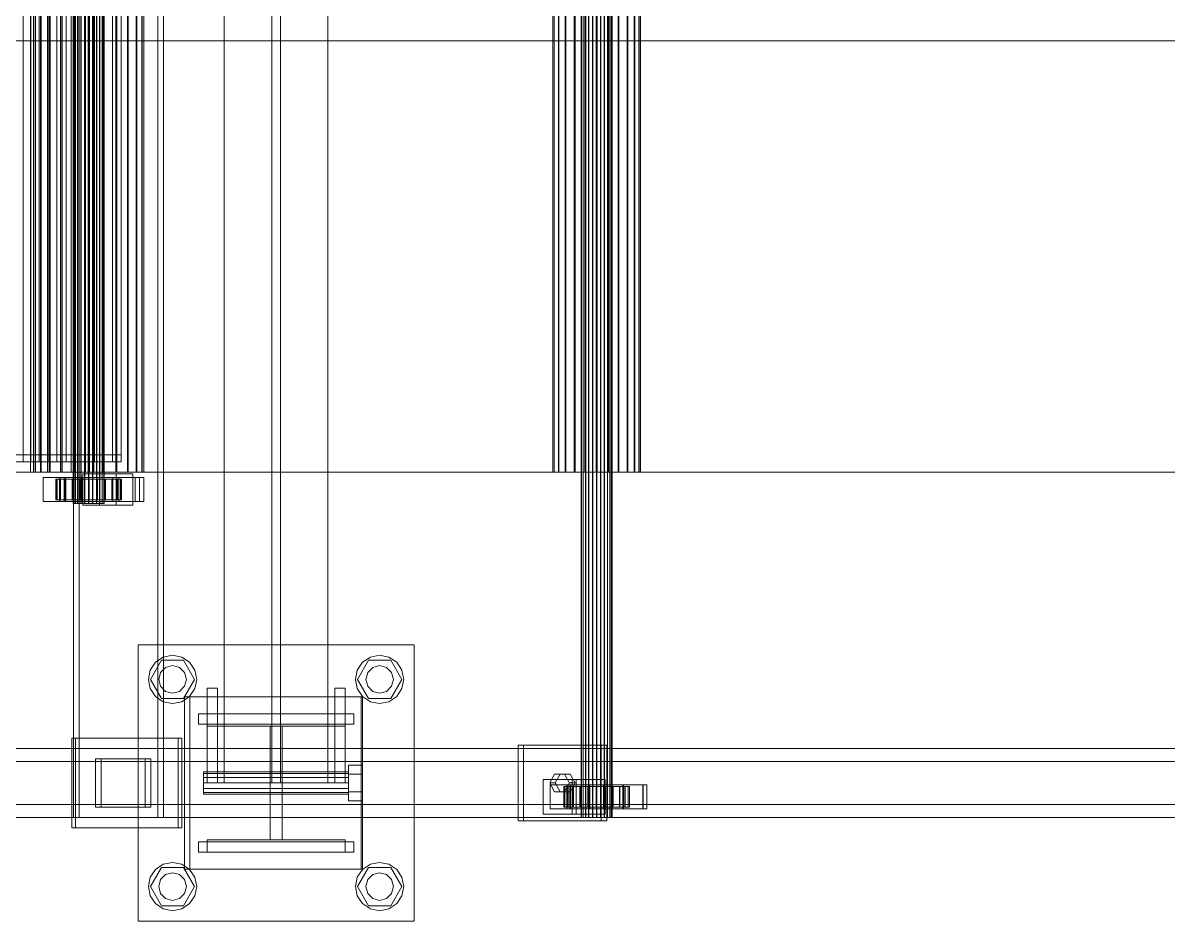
# Model space of a CAD drawing. Header units: millimetres. Extents: x -2500 to 58855, y -53268 to 6837.
# Drawn here: x 27721 to 28385, y -18510 to -17990 of the extents above; entities that cross this region are included whole.
import ezdxf

# ---------------------------------------------------------------- set-up
doc = ezdxf.new("R2010")
doc.units = ezdxf.units.MM
doc.layers.add('superior_C03', color=7, linetype='Continuous', lineweight=0)
doc.layers.add('superior_C05-C03', color=7, linetype='Continuous', lineweight=0)

msp = doc.modelspace()

# ---------------------------------------------------------------- linework, layer by layer
at = {"layer": 'superior_C03'}
for p, q in [((27750.58, -17550), (27750.58, -18450)), ((27753.812, -18450), (27753.812, -17550)), ((27799.503, -18450), (27799.503, -17550)), ((27802.735, -17550), (27802.735, -18450)), ((28044.617, -18450), (28044.617, -17550)), ((28044.898, -18450), (28044.898, -17550)), ((28044.949, -18450), (28044.949, -17550)), ((28045.774, -18450), (28045.774, -17550)), ((28045.871, -18450), (28045.871, -17550)), ((28047.183, -18450), (28047.183, -17550)), ((28047.322, -18450), (28047.322, -17550)), ((28049.032, -18450), (28049.032, -17550)), ((28049.201, -18450), (28049.201, -17550)), ((28051.193, -18450), (28051.193, -17550)), ((28051.382, -18450), (28051.382, -17550)), ((28053.518, -18450), (28053.518, -17550)), ((28053.714, -18450), (28053.714, -17550)), ((28055.851, -18450), (28055.851, -17550)), ((28056.04, -18450), (28056.04, -17550)), ((28058.031, -18450), (28058.031, -17550)), ((28058.201, -18450), (28058.201, -17550)), ((28059.911, -18450), (28059.911, -17550)), ((28060.049, -18450), (28060.049, -17550)), ((28061.361, -18450), (28061.361, -17550)), ((28061.459, -18450), (28061.459, -17550)), ((28062.284, -17550), (28062.284, -18450)), ((28062.334, -18450), (28062.334, -17550)), ((28062.616, -18450), (28062.616, -17550)), ((27837.953, -17570), (27837.953, -18430)), ((27865.453, -17570), (27865.453, -18430)), ((27870.453, -18430), (27870.453, -17570)), ((27897.953, -18430), (27897.953, -17570)), ((27750.422, -18268), (27750.422, -17732)), ((27750.704, -18268), (27750.704, -17732)), ((27750.754, -18268), (27750.754, -17732)), ((27751.579, -18268), (27751.579, -17732)), ((27751.677, -18268), (27751.677, -17732)), ((27752.989, -18268), (27752.989, -17732)), ((27753.128, -18268), (27753.128, -17732)), ((27754.837, -18268), (27754.837, -17732)), ((27755.007, -18268), (27755.007, -17732)), ((27756.998, -18268), (27756.998, -17732)), ((27757.187, -18268), (27757.187, -17732)), ((27759.324, -18268), (27759.324, -17732)), ((27759.52, -18268), (27759.52, -17732)), ((27761.657, -18268), (27761.657, -17732)), ((27761.846, -18268), (27761.846, -17732)), ((27763.837, -18268), (27763.837, -17732)), ((27764.006, -18268), (27764.006, -17732)), ((27765.716, -18268), (27765.716, -17732)), ((27765.855, -18268), (27765.855, -17732)), ((27767.167, -18268), (27767.167, -17732)), ((27767.265, -18268), (27767.265, -17732)), ((27768.089, -17732), (27768.089, -18268)), ((27768.14, -18268), (27768.14, -17732)), ((27768.421, -18268), (27768.421, -17732)), ((27727.424, -18250), (27727.424, -17750)), ((27728.424, -18250), (27728.424, -17750)), ((27728.604, -18250), (27728.604, -17750)), ((27731.537, -18250), (27731.537, -17750)), ((27731.885, -18250), (27731.885, -17750)), ((27736.55, -18250), (27736.55, -17750)), ((27737.042, -18250), (27737.042, -17750)), ((27743.121, -18250), (27743.121, -17750)), ((27743.724, -18250), (27743.724, -17750)), ((27749.188, -17750), (27749.188, -18000)), ((27750.804, -18000), (27750.804, -17750)), ((27750.804, -18250), (27750.804, -17750)), ((27751.476, -18250), (27751.476, -17750)), ((27759.074, -18250), (27759.074, -17750)), ((27759.77, -18250), (27759.77, -17750)), ((27767.367, -18250), (27767.367, -17750)), ((27768.04, -18250), (27768.04, -17750)), ((27775.12, -18250), (27775.12, -17750)), ((27775.722, -18250), (27775.722, -17750)), ((27781.802, -18250), (27781.802, -17750)), ((27782.294, -18250), (27782.294, -17750)), ((27786.959, -18250), (27786.959, -17750)), ((27787.307, -18250), (27787.307, -17750)), ((27790.24, -17750), (27790.24, -18250)), ((27790.42, -18250), (27790.42, -17750)), ((27791.42, -18250), (27791.42, -17750)), ((28028.218, -18250), (28028.218, -17750)), ((28029.012, -18250), (28029.012, -17750)), ((28029.155, -18250), (28029.155, -17750)), ((28031.482, -18250), (28031.482, -17750)), ((28031.759, -18250), (28031.759, -17750)), ((28035.461, -18250), (28035.461, -17750)), ((28035.852, -18250), (28035.852, -17750)), ((28040.678, -18250), (28040.678, -17750)), ((28041.156, -18250), (28041.156, -17750)), ((28046.776, -18250), (28046.776, -17750)), ((28047.309, -18250), (28047.309, -17750)), ((28053.34, -18250), (28053.34, -17750)), ((28053.893, -18250), (28053.893, -17750)), ((28059.923, -18250), (28059.923, -17750)), ((28060.457, -18250), (28060.457, -17750)), ((28066.076, -18250), (28066.076, -17750)), ((28066.555, -18250), (28066.555, -17750)), ((28071.38, -18250), (28071.38, -17750)), ((28071.771, -18250), (28071.771, -17750)), ((28075.474, -18250), (28075.474, -17750)), ((28075.75, -18250), (28075.75, -17750)), ((28078.078, -17750), (28078.078, -18250)), ((28078.221, -18250), (28078.221, -17750)), ((28079.015, -18250), (28079.015, -17750)), ((27412.119, -18000), (27749.188, -18000)), ((27750.804, -18000), (27413.735, -18000)), ((27749.188, -18000), (27749.188, -18250)), ((27749.188, -18000), (28692.981, -18000)), ((27750.804, -18250), (27750.804, -18000)), ((28694.597, -18000), (27750.804, -18000)), ((27412.119, -18250), (27749.188, -18250)), ((27413.735, -18250), (27750.804, -18250)), ((36944.047, -18250), (27467.597, -18250)), ((27468.944, -18250), (36945.393, -18250)), ((27728.604, -18250), (27727.424, -18250)), ((27727.424, -18250), (27728.424, -18250)), ((27728.424, -18250), (27731.537, -18250)), ((27731.885, -18250), (27728.604, -18250)), ((27731.537, -18250), (27736.55, -18250)), ((27737.042, -18250), (27731.885, -18250)), ((27736.55, -18250), (27743.121, -18250)), ((27743.724, -18250), (27737.042, -18250)), ((27743.121, -18250), (27750.804, -18250)), ((27751.476, -18250), (27743.724, -18250)), ((27749.188, -18250), (27750.804, -18250)), ((27749.188, -18250), (28692.981, -18250)), ((27750.804, -18250), (28694.597, -18250)), ((27750.804, -18250), (27759.074, -18250)), ((27759.77, -18250), (27751.476, -18250)), ((27775.247, -18251), (27755.985, -18251)), ((27755.985, -18251), (27755.985, -18269)), ((27765.681, -18251), (27755.985, -18251)), ((27759.074, -18250), (27767.367, -18250)), ((27768.04, -18250), (27759.77, -18250)), ((27765.681, -18269), (27765.681, -18251)), ((27765.681, -18251), (27784.942, -18251)), ((27767.367, -18250), (27775.12, -18250)), ((27775.722, -18250), (27768.04, -18250)), ((27775.12, -18250), (27781.802, -18250)), ((27775.247, -18269), (27775.247, -18251)), ((27775.247, -18251), (27784.942, -18251)), ((27782.294, -18250), (27775.722, -18250)), ((27781.802, -18250), (27786.959, -18250)), ((27787.307, -18250), (27782.294, -18250)), ((27784.942, -18251), (27784.942, -18269)), ((27786.959, -18250), (27790.24, -18250)), ((27790.42, -18250), (27787.307, -18250)), ((27790.24, -18250), (27791.42, -18250)), ((27791.42, -18250), (27790.42, -18250)), ((28029.155, -18250), (28028.218, -18250)), ((28028.218, -18250), (28029.012, -18250)), ((28029.012, -18250), (28031.482, -18250)), ((28031.759, -18250), (28029.155, -18250)), ((28031.482, -18250), (28035.461, -18250)), ((28035.852, -18250), (28031.759, -18250)), ((28035.461, -18250), (28040.678, -18250)), ((28041.156, -18250), (28035.852, -18250)), ((28040.678, -18250), (28046.776, -18250)), ((28047.309, -18250), (28041.156, -18250)), ((28046.776, -18250), (28053.34, -18250)), ((28053.893, -18250), (28047.309, -18250)), ((28053.34, -18250), (28059.923, -18250)), ((28060.457, -18250), (28053.893, -18250)), ((28059.923, -18250), (28066.076, -18250)), ((28066.555, -18250), (28060.457, -18250)), ((28066.076, -18250), (28071.38, -18250)), ((28071.771, -18250), (28066.555, -18250)), ((28071.38, -18250), (28075.474, -18250)), ((28075.75, -18250), (28071.771, -18250)), ((28075.474, -18250), (28078.078, -18250)), ((28078.221, -18250), (28075.75, -18250)), ((28078.078, -18250), (28079.015, -18250)), ((28079.015, -18250), (28078.221, -18250)), ((27742.634, -18253), (27733.004, -18253)), ((27733.004, -18253), (27733.004, -18267)), ((27745.931, -18253), (27733.004, -18253)), ((27741.017, -18254), (27740.423, -18254)), ((27740.423, -18254), (27750.422, -18254)), ((27740.423, -18266), (27740.423, -18254)), ((27740.423, -18254), (27741.124, -18254)), ((27742.865, -18254), (27741.017, -18254)), ((27741.017, -18254), (27750.704, -18254)), ((27741.017, -18266), (27741.017, -18254)), ((27741.124, -18254), (27750.754, -18254)), ((27741.124, -18266), (27741.124, -18254)), ((27741.124, -18254), (27743.072, -18254)), ((27788.729, -18253), (27742.503, -18253)), ((27742.503, -18253), (27742.503, -18267)), ((27745.196, -18253), (27742.503, -18253)), ((27742.634, -18267), (27742.634, -18253)), ((27742.634, -18253), (27755.561, -18253)), ((27745.842, -18254), (27742.865, -18254)), ((27742.865, -18254), (27751.579, -18254)), ((27742.865, -18266), (27742.865, -18254)), ((27743.072, -18254), (27751.677, -18254)), ((27743.072, -18266), (27743.072, -18254)), ((27743.072, -18254), (27746.134, -18254)), ((27745.196, -18267), (27745.196, -18253)), ((27745.196, -18253), (27791.422, -18253)), ((27749.744, -18254), (27745.842, -18254)), ((27745.842, -18254), (27752.989, -18254)), ((27745.842, -18266), (27745.842, -18254)), ((27745.931, -18267), (27745.931, -18253)), ((27745.931, -18253), (27755.561, -18253)), ((27746.134, -18254), (27753.128, -18254)), ((27746.134, -18266), (27746.134, -18254)), ((27746.134, -18254), (27750.101, -18254)), ((27754.305, -18254), (27749.744, -18254)), ((27749.744, -18254), (27754.837, -18254)), ((27749.744, -18266), (27749.744, -18254)), ((27750.101, -18254), (27755.007, -18254)), ((27750.101, -18266), (27750.101, -18254)), ((27750.101, -18254), (27754.704, -18254)), ((27750.422, -18254), (27750.704, -18254)), ((27750.422, -18254), (27750.422, -18266)), ((27750.754, -18254), (27750.422, -18254)), ((27750.704, -18254), (27751.579, -18254)), ((27750.704, -18254), (27750.704, -18266)), ((27750.754, -18254), (27750.754, -18266)), ((27751.677, -18254), (27750.754, -18254)), ((27751.579, -18254), (27752.989, -18254)), ((27751.579, -18254), (27751.579, -18266)), ((27751.677, -18254), (27751.677, -18266)), ((27753.128, -18254), (27751.677, -18254)), ((27752.989, -18254), (27754.837, -18254)), ((27752.989, -18254), (27752.989, -18266)), ((27753.128, -18254), (27753.128, -18266)), ((27755.007, -18254), (27753.128, -18254)), ((27759.215, -18254), (27754.305, -18254)), ((27754.305, -18254), (27756.998, -18254)), ((27754.305, -18266), (27754.305, -18254)), ((27754.704, -18254), (27757.187, -18254)), ((27754.704, -18266), (27754.704, -18254)), ((27754.704, -18254), (27759.629, -18254)), ((27754.837, -18254), (27756.998, -18254)), ((27754.837, -18254), (27754.837, -18266)), ((27755.007, -18254), (27755.007, -18266)), ((27757.187, -18254), (27755.007, -18254)), ((27755.561, -18253), (27755.561, -18267)), ((27756.998, -18254), (27759.324, -18254)), ((27756.998, -18254), (27756.998, -18266)), ((27757.187, -18254), (27757.187, -18266)), ((27759.52, -18254), (27757.187, -18254)), ((27764.14, -18254), (27759.215, -18254)), ((27759.215, -18254), (27759.324, -18254)), ((27759.215, -18266), (27759.215, -18254)), ((27759.324, -18254), (27761.657, -18254)), ((27759.324, -18254), (27759.324, -18266)), ((27759.629, -18254), (27759.52, -18254)), ((27759.52, -18254), (27759.52, -18266)), ((27761.846, -18254), (27759.52, -18254)), ((27759.629, -18266), (27759.629, -18254)), ((27759.629, -18254), (27764.539, -18254)), ((27764.14, -18254), (27761.657, -18254)), ((27761.657, -18254), (27763.837, -18254)), ((27761.657, -18254), (27761.657, -18266)), ((27764.539, -18254), (27761.846, -18254)), ((27761.846, -18254), (27761.846, -18266)), ((27764.006, -18254), (27761.846, -18254)), ((27773.452, -18253), (27763.821, -18253)), ((27763.821, -18253), (27763.821, -18267)), ((27776.748, -18253), (27763.821, -18253)), ((27768.742, -18254), (27763.837, -18254)), ((27763.837, -18254), (27765.716, -18254)), ((27763.837, -18254), (27763.837, -18266)), ((27769.1, -18254), (27764.006, -18254)), ((27764.006, -18254), (27764.006, -18266)), ((27765.855, -18254), (27764.006, -18254)), ((27768.742, -18254), (27764.14, -18254)), ((27764.14, -18266), (27764.14, -18254)), ((27764.539, -18266), (27764.539, -18254)), ((27764.539, -18254), (27769.1, -18254)), ((27772.71, -18254), (27765.716, -18254)), ((27765.716, -18254), (27767.167, -18254)), ((27765.716, -18254), (27765.716, -18266)), ((27773.002, -18254), (27765.855, -18254)), ((27765.855, -18254), (27765.855, -18266)), ((27767.265, -18254), (27765.855, -18254)), ((27775.772, -18254), (27767.167, -18254)), ((27767.167, -18254), (27768.089, -18254)), ((27767.167, -18254), (27767.167, -18266)), ((27775.979, -18254), (27767.265, -18254)), ((27767.265, -18254), (27767.265, -18266)), ((27768.14, -18254), (27767.265, -18254)), ((27768.089, -18254), (27777.72, -18254)), ((27768.089, -18266), (27768.089, -18254)), ((27768.089, -18254), (27768.421, -18254)), ((27777.827, -18254), (27768.14, -18254)), ((27768.14, -18254), (27768.14, -18266)), ((27768.421, -18254), (27768.14, -18254)), ((27778.421, -18254), (27768.421, -18254)), ((27768.421, -18254), (27768.421, -18266)), ((27772.71, -18254), (27768.742, -18254)), ((27768.742, -18266), (27768.742, -18254)), ((27769.1, -18266), (27769.1, -18254)), ((27769.1, -18254), (27773.002, -18254)), ((27775.772, -18254), (27772.71, -18254)), ((27772.71, -18266), (27772.71, -18254)), ((27773.002, -18266), (27773.002, -18254)), ((27773.002, -18254), (27775.979, -18254)), ((27773.452, -18267), (27773.452, -18253)), ((27773.452, -18253), (27786.379, -18253)), ((27777.72, -18254), (27775.772, -18254)), ((27775.772, -18266), (27775.772, -18254)), ((27775.979, -18266), (27775.979, -18254)), ((27775.979, -18254), (27777.827, -18254)), ((27776.748, -18267), (27776.748, -18253)), ((27776.748, -18253), (27786.379, -18253)), ((27777.72, -18254), (27777.72, -18266)), ((27778.421, -18254), (27777.72, -18254)), ((27777.827, -18266), (27777.827, -18254)), ((27777.827, -18254), (27778.421, -18254)), ((27778.421, -18266), (27778.421, -18254)), ((27786.379, -18253), (27786.379, -18267)), ((27788.729, -18267), (27788.729, -18253)), ((27788.729, -18253), (27791.422, -18253)), ((27791.422, -18253), (27791.422, -18267)), ((27733.004, -18267), (27742.634, -18267)), ((27733.004, -18267), (27745.931, -18267)), ((27750.422, -18266), (27740.423, -18266)), ((27740.423, -18266), (27741.017, -18266)), ((27741.124, -18266), (27740.423, -18266)), ((27750.704, -18266), (27741.017, -18266)), ((27741.017, -18266), (27742.865, -18266)), ((27750.754, -18266), (27741.124, -18266)), ((27743.072, -18266), (27741.124, -18266)), ((27742.503, -18267), (27788.729, -18267)), ((27742.503, -18267), (27745.196, -18267)), ((27755.561, -18267), (27742.634, -18267)), ((27751.579, -18266), (27742.865, -18266)), ((27742.865, -18266), (27745.842, -18266)), ((27751.677, -18266), (27743.072, -18266)), ((27746.134, -18266), (27743.072, -18266)), ((27791.422, -18267), (27745.196, -18267)), ((27752.989, -18266), (27745.842, -18266)), ((27745.842, -18266), (27749.744, -18266)), ((27755.561, -18267), (27745.931, -18267)), ((27753.128, -18266), (27746.134, -18266)), ((27750.101, -18266), (27746.134, -18266)), ((27754.837, -18266), (27749.744, -18266)), ((27749.744, -18266), (27754.305, -18266)), ((27755.007, -18266), (27750.101, -18266)), ((27754.704, -18266), (27750.101, -18266)), ((27750.704, -18266), (27750.422, -18266)), ((27750.422, -18266), (27750.754, -18266)), ((27750.754, -18268), (27750.422, -18268)), ((27750.422, -18268), (27750.704, -18268)), ((27751.579, -18266), (27750.704, -18266)), ((27750.704, -18268), (27751.579, -18268)), ((27750.754, -18266), (27751.677, -18266)), ((27751.677, -18268), (27750.754, -18268)), ((27752.989, -18266), (27751.579, -18266)), ((27751.579, -18268), (27752.989, -18268)), ((27751.677, -18266), (27753.128, -18266)), ((27753.128, -18268), (27751.677, -18268)), ((27754.837, -18266), (27752.989, -18266)), ((27752.989, -18268), (27754.837, -18268)), ((27753.128, -18266), (27755.007, -18266)), ((27755.007, -18268), (27753.128, -18268)), ((27756.998, -18266), (27754.305, -18266)), ((27754.305, -18266), (27759.215, -18266)), ((27757.187, -18266), (27754.704, -18266)), ((27759.629, -18266), (27754.704, -18266)), ((27756.998, -18266), (27754.837, -18266)), ((27754.837, -18268), (27756.998, -18268)), ((27755.007, -18266), (27757.187, -18266)), ((27757.187, -18268), (27755.007, -18268)), ((27755.985, -18269), (27775.247, -18269)), ((27765.681, -18269), (27755.985, -18269)), ((27759.324, -18266), (27756.998, -18266)), ((27756.998, -18268), (27759.324, -18268)), ((27757.187, -18266), (27759.52, -18266)), ((27759.52, -18268), (27757.187, -18268)), ((27759.324, -18266), (27759.215, -18266)), ((27759.215, -18266), (27764.14, -18266)), ((27761.657, -18266), (27759.324, -18266)), ((27759.324, -18268), (27761.657, -18268)), ((27759.52, -18266), (27759.629, -18266)), ((27759.52, -18266), (27761.846, -18266)), ((27761.846, -18268), (27759.52, -18268)), ((27764.539, -18266), (27759.629, -18266)), ((27763.837, -18266), (27761.657, -18266)), ((27761.657, -18266), (27764.14, -18266)), ((27761.657, -18268), (27763.837, -18268)), ((27761.846, -18266), (27764.539, -18266)), ((27761.846, -18266), (27764.006, -18266)), ((27764.006, -18268), (27761.846, -18268)), ((27763.821, -18267), (27773.452, -18267)), ((27763.821, -18267), (27776.748, -18267)), ((27765.716, -18266), (27763.837, -18266)), ((27763.837, -18266), (27768.742, -18266)), ((27763.837, -18268), (27765.716, -18268)), ((27764.006, -18266), (27769.1, -18266)), ((27764.006, -18266), (27765.855, -18266)), ((27765.855, -18268), (27764.006, -18268)), ((27764.14, -18266), (27768.742, -18266)), ((27769.1, -18266), (27764.539, -18266)), ((27784.942, -18269), (27765.681, -18269)), ((27767.167, -18266), (27765.716, -18266)), ((27765.716, -18266), (27772.71, -18266)), ((27765.716, -18268), (27767.167, -18268)), ((27765.855, -18266), (27773.002, -18266)), ((27765.855, -18266), (27767.265, -18266)), ((27767.265, -18268), (27765.855, -18268)), ((27768.089, -18266), (27767.167, -18266)), ((27767.167, -18266), (27775.772, -18266)), ((27767.167, -18268), (27768.089, -18268)), ((27767.265, -18266), (27775.979, -18266)), ((27767.265, -18266), (27768.14, -18266)), ((27768.14, -18268), (27767.265, -18268)), ((27777.72, -18266), (27768.089, -18266)), ((27768.421, -18266), (27768.089, -18266)), ((27768.089, -18268), (27768.421, -18268)), ((27768.14, -18266), (27777.827, -18266)), ((27768.14, -18266), (27768.421, -18266)), ((27768.421, -18268), (27768.14, -18268)), ((27768.421, -18266), (27778.421, -18266)), ((27768.742, -18266), (27772.71, -18266)), ((27773.002, -18266), (27769.1, -18266)), ((27772.71, -18266), (27775.772, -18266)), ((27775.979, -18266), (27773.002, -18266)), ((27786.379, -18267), (27773.452, -18267)), ((27784.942, -18269), (27775.247, -18269)), ((27775.772, -18266), (27777.72, -18266)), ((27777.827, -18266), (27775.979, -18266)), ((27786.379, -18267), (27776.748, -18267)), ((27777.72, -18266), (27778.421, -18266)), ((27778.421, -18266), (27777.827, -18266)), ((27791.422, -18267), (27788.729, -18267)), ((27787.953, -18510), (27787.953, -18350)), ((27787.953, -18350), (27947.953, -18350)), ((27947.953, -18350), (27947.953, -18510)), ((27798.054, -18360.101), (27802.596, -18357.066)), ((27802.596, -18357.066), (27807.953, -18356)), ((27807.953, -18356), (27813.311, -18357.066)), ((27813.311, -18357.066), (27817.853, -18360.101)), ((27918.054, -18360.101), (27922.596, -18357.066)), ((27922.596, -18357.066), (27927.953, -18356)), ((27927.953, -18356), (27933.311, -18357.066)), ((27933.311, -18357.066), (27937.853, -18360.101)), ((27793.953, -18370), (27795.019, -18364.642)), ((27795.019, -18364.642), (27798.054, -18360.101)), ((27795.153, -18370), (27801.553, -18358.915)), ((27801.025, -18366), (27803.953, -18363.072)), ((27801.553, -18358.915), (27814.353, -18358.915)), ((27803.953, -18363.072), (27807.953, -18362)), ((27807.953, -18362), (27811.953, -18363.072)), ((27811.953, -18363.072), (27814.882, -18366)), ((27814.353, -18358.915), (27820.753, -18370)), ((27817.853, -18360.101), (27820.888, -18364.642)), ((27820.888, -18364.642), (27821.953, -18370)), ((27913.953, -18370), (27915.019, -18364.642)), ((27915.019, -18364.642), (27918.054, -18360.101)), ((27915.153, -18370), (27921.553, -18358.915)), ((27921.025, -18366), (27923.953, -18363.072)), ((27921.553, -18358.915), (27934.353, -18358.915)), ((27923.953, -18363.072), (27927.953, -18362)), ((27927.953, -18362), (27931.953, -18363.072)), ((27931.953, -18363.072), (27934.882, -18366)), ((27934.353, -18358.915), (27940.753, -18370)), ((27937.853, -18360.101), (27940.888, -18364.642)), ((27940.888, -18364.642), (27941.953, -18370)), ((27795.019, -18375.358), (27793.953, -18370)), ((27801.553, -18381.085), (27795.153, -18370)), ((27799.953, -18370), (27801.025, -18366)), ((27801.025, -18374), (27799.953, -18370)), ((27820.753, -18370), (27814.353, -18381.085)), ((27814.882, -18366), (27815.953, -18370)), ((27815.953, -18370), (27814.882, -18374)), ((27821.953, -18370), (27820.888, -18375.358)), ((27915.019, -18375.358), (27913.953, -18370)), ((27921.553, -18381.085), (27915.153, -18370)), ((27919.953, -18370), (27921.025, -18366)), ((27921.025, -18374), (27919.953, -18370)), ((27940.753, -18370), (27934.353, -18381.085)), ((27934.882, -18366), (27935.953, -18370)), ((27935.953, -18370), (27934.882, -18374)), ((27941.953, -18370), (27940.888, -18375.358)), ((27798.054, -18379.899), (27795.019, -18375.358)), ((27803.953, -18376.928), (27801.025, -18374)), ((27807.953, -18378), (27803.953, -18376.928)), ((27811.953, -18376.928), (27807.953, -18378)), ((27814.882, -18374), (27811.953, -18376.928)), ((27820.888, -18375.358), (27817.853, -18379.899)), ((27827.953, -18430), (27827.953, -18375)), ((27827.953, -18375), (27833.953, -18375)), ((27833.953, -18430), (27833.953, -18375)), ((27901.953, -18430), (27901.953, -18375)), ((27901.953, -18375), (27907.953, -18375)), ((27907.953, -18430), (27907.953, -18375)), ((27918.054, -18379.899), (27915.019, -18375.358)), ((27923.953, -18376.928), (27921.025, -18374)), ((27927.953, -18378), (27923.953, -18376.928)), ((27931.953, -18376.928), (27927.953, -18378)), ((27934.882, -18374), (27931.953, -18376.928)), ((27940.888, -18375.358), (27937.853, -18379.899)), ((27802.596, -18382.934), (27798.054, -18379.899)), ((27814.353, -18381.085), (27801.553, -18381.085)), ((27807.953, -18384), (27802.596, -18382.934)), ((27813.311, -18382.934), (27807.953, -18384)), ((27817.853, -18379.899), (27813.311, -18382.934)), ((27814.971, -18480), (27814.971, -18380)), ((27814.971, -18380), (27917.302, -18380)), ((27817.953, -18480), (27817.953, -18380)), ((27817.953, -18380), (27917.953, -18380)), ((27917.302, -18380), (27917.302, -18480)), ((27917.953, -18380), (27917.953, -18480)), ((27922.596, -18382.934), (27918.054, -18379.899)), ((27934.353, -18381.085), (27921.553, -18381.085)), ((27927.953, -18384), (27922.596, -18382.934)), ((27933.311, -18382.934), (27927.953, -18384)), ((27937.853, -18379.899), (27933.311, -18382.934)), ((27822.953, -18390), (27912.953, -18390)), ((27822.953, -18396), (27822.953, -18390)), ((27827.953, -18397), (27827.953, -18390)), ((27827.953, -18390), (27907.953, -18390)), ((27907.953, -18390), (27907.953, -18397)), ((27912.953, -18396), (27912.953, -18390)), ((27822.953, -18396), (27912.953, -18396)), ((27907.953, -18397), (27827.953, -18397)), ((27864.453, -18463), (27864.453, -18397)), ((27864.453, -18397), (27871.453, -18397)), ((27871.453, -18397), (27871.453, -18463)), ((27811.246, -18404), (27749.61, -18404)), ((27749.61, -18404), (27749.61, -18456)), ((27751.765, -18404), (27749.61, -18404)), ((27751.765, -18456), (27751.765, -18404)), ((27751.765, -18404), (27813.4, -18404)), ((27811.246, -18456), (27811.246, -18404)), ((27811.246, -18404), (27813.4, -18404)), ((27813.4, -18404), (27813.4, -18456)), ((28600.37, -18410), (27444.706, -18410)), ((27455.478, -18410), (28611.143, -18410)), ((28692.612, -18410), (27510.016, -18410)), ((27519.436, -18410), (28702.032, -18410)), ((28056.309, -18408), (28008.157, -18408)), ((28008.157, -18408), (28008.157, -18452)), ((28011.389, -18408), (28008.157, -18408)), ((28011.389, -18452), (28011.389, -18408)), ((28011.389, -18408), (28059.541, -18408)), ((28056.309, -18452), (28056.309, -18408)), ((28056.309, -18408), (28059.541, -18408)), ((28059.541, -18408), (28059.541, -18452)), ((28598.962, -18417.5), (27507.932, -18417.5)), ((27521.52, -18417.5), (28612.551, -18417.5)), ((27792.181, -18416), (27763.289, -18416)), ((27763.289, -18416), (27763.289, -18444)), ((27766.521, -18416), (27763.289, -18416)), ((27766.521, -18444), (27766.521, -18416)), ((27766.521, -18416), (27795.412, -18416)), ((27792.181, -18444), (27792.181, -18416)), ((27792.181, -18416), (27795.412, -18416)), ((27795.412, -18416), (27795.412, -18444)), ((27825.953, -18424.457), (27825.953, -18423.6)), ((27909.953, -18423.6), (27825.953, -18423.6)), ((27825.953, -18424.457), (27825.953, -18426.8)), ((27825.953, -18424.457), (27909.953, -18424.457)), ((27909.953, -18424.8), (27909.953, -18419.6)), ((27917.953, -18419.6), (27909.953, -18419.6)), ((27909.953, -18423.6), (27909.953, -18424.457)), ((27909.953, -18424.457), (27909.953, -18426.8)), ((27909.953, -18424.8), (27909.953, -18435.2)), ((27909.953, -18424.8), (27917.953, -18424.8)), ((27917.953, -18419.6), (27917.953, -18424.8)), ((27917.953, -18424.8), (27917.953, -18435.2)), ((28026.455, -18430), (28029.344, -18424.804)), ((28029.344, -18424.804), (28035.122, -18424.804)), ((28032.576, -18424.804), (28029.344, -18424.804)), ((28032.576, -18424.804), (28029.687, -18430)), ((28038.354, -18424.804), (28032.576, -18424.804)), ((28035.122, -18424.804), (28038.011, -18430)), ((28038.354, -18424.804), (28035.122, -18424.804)), ((28041.243, -18430), (28038.354, -18424.804)), ((27825.953, -18426.8), (27825.953, -18430)), ((27825.953, -18426.8), (27909.953, -18426.8)), ((27825.953, -18430), (27825.953, -18433.2)), ((27825.953, -18430), (27909.953, -18430)), ((27827.953, -18430), (27833.953, -18430)), ((27897.953, -18430), (27837.953, -18430)), ((27870.453, -18430), (27865.453, -18430)), ((27901.953, -18430), (27907.953, -18430)), ((27909.953, -18426.8), (27909.953, -18430)), ((27909.953, -18430), (27909.953, -18433.2)), ((28041.864, -18428), (28022.603, -18428)), ((28022.603, -18428), (28022.603, -18448)), ((28039.407, -18428), (28022.603, -18428)), ((28029.344, -18435.196), (28026.455, -18430)), ((28026.455, -18430), (28029.687, -18430)), ((28038.33, -18431), (28026.774, -18431)), ((28026.774, -18431), (28026.774, -18445)), ((28038.085, -18431), (28026.774, -18431)), ((28029.687, -18430), (28032.576, -18435.196)), ((28038.011, -18430), (28035.122, -18435.196)), ((28080.614, -18431), (28036.314, -18431)), ((28036.314, -18431), (28036.314, -18445)), ((28038.468, -18431), (28036.314, -18431)), ((28041.243, -18430), (28038.011, -18430)), ((28038.085, -18445), (28038.085, -18431)), ((28038.085, -18431), (28049.641, -18431)), ((28038.33, -18445), (28038.33, -18431)), ((28038.33, -18431), (28049.641, -18431)), ((28038.354, -18435.196), (28041.243, -18430)), ((28038.468, -18445), (28038.468, -18431)), ((28038.468, -18431), (28082.769, -18431)), ((28039.407, -18448), (28039.407, -18428)), ((28039.407, -18428), (28058.669, -18428)), ((28041.864, -18448), (28041.864, -18428)), ((28041.864, -18428), (28058.669, -18428)), ((28049.641, -18431), (28049.641, -18445)), ((28069.148, -18431), (28057.591, -18431)), ((28057.591, -18431), (28057.591, -18445)), ((28068.902, -18431), (28057.591, -18431)), ((28058.669, -18428), (28058.669, -18448)), ((28068.902, -18445), (28068.902, -18431)), ((28068.902, -18431), (28080.459, -18431)), ((28069.148, -18445), (28069.148, -18431)), ((28069.148, -18431), (28080.459, -18431)), ((28080.459, -18431), (28080.459, -18445)), ((28080.614, -18445), (28080.614, -18431)), ((28080.614, -18431), (28082.769, -18431)), ((28082.769, -18431), (28082.769, -18445)), ((27825.953, -18433.2), (27825.953, -18435.543)), ((27825.953, -18433.2), (27909.953, -18433.2)), ((27825.953, -18435.543), (27825.953, -18436.4)), ((27825.953, -18435.543), (27909.953, -18435.543)), ((27825.953, -18436.4), (27909.953, -18436.4)), ((27909.953, -18433.2), (27909.953, -18435.543)), ((27909.953, -18435.2), (27909.953, -18440.4)), ((27909.953, -18435.2), (27917.953, -18435.2)), ((27909.953, -18435.543), (27909.953, -18436.4)), ((27917.953, -18435.2), (27917.953, -18440.4)), ((28035.122, -18435.196), (28029.344, -18435.196)), ((28032.576, -18435.196), (28029.344, -18435.196)), ((28032.576, -18435.196), (28038.354, -18435.196)), ((28035.211, -18432), (28034.617, -18432)), ((28034.617, -18432), (28044.617, -18432)), ((28034.617, -18444), (28034.617, -18432)), ((28034.617, -18432), (28035.318, -18432)), ((28038.354, -18435.196), (28035.122, -18435.196)), ((28037.059, -18432), (28035.211, -18432)), ((28035.211, -18432), (28044.898, -18432)), ((28035.211, -18444), (28035.211, -18432)), ((28035.318, -18432), (28044.949, -18432)), ((28035.318, -18444), (28035.318, -18432)), ((28035.318, -18432), (28037.266, -18432)), ((28040.036, -18432), (28037.059, -18432)), ((28037.059, -18432), (28045.774, -18432)), ((28037.059, -18444), (28037.059, -18432)), ((28037.266, -18432), (28045.871, -18432)), ((28037.266, -18444), (28037.266, -18432)), ((28037.266, -18432), (28040.328, -18432)), ((28043.938, -18432), (28040.036, -18432)), ((28040.036, -18432), (28047.183, -18432)), ((28040.036, -18444), (28040.036, -18432)), ((28040.328, -18432), (28047.322, -18432)), ((28040.328, -18444), (28040.328, -18432)), ((28040.328, -18432), (28044.296, -18432)), ((28048.499, -18432), (28043.938, -18432)), ((28043.938, -18432), (28049.032, -18432)), ((28043.938, -18444), (28043.938, -18432)), ((28044.296, -18432), (28049.201, -18432)), ((28044.296, -18444), (28044.296, -18432)), ((28044.296, -18432), (28048.899, -18432)), ((28044.617, -18432), (28044.898, -18432)), ((28044.617, -18432), (28044.617, -18444)), ((28044.949, -18432), (28044.617, -18432)), ((28044.898, -18432), (28045.774, -18432)), ((28044.898, -18432), (28044.898, -18444)), ((28044.949, -18432), (28044.949, -18444)), ((28045.871, -18432), (28044.949, -18432)), ((28045.774, -18432), (28047.183, -18432)), ((28045.774, -18432), (28045.774, -18444)), ((28045.871, -18432), (28045.871, -18444)), ((28047.322, -18432), (28045.871, -18432)), ((28047.183, -18432), (28049.032, -18432)), ((28047.183, -18432), (28047.183, -18444)), ((28047.322, -18432), (28047.322, -18444)), ((28049.201, -18432), (28047.322, -18432)), ((28053.41, -18432), (28048.499, -18432)), ((28048.499, -18432), (28051.193, -18432)), ((28048.499, -18444), (28048.499, -18432)), ((28048.899, -18432), (28051.382, -18432)), ((28048.899, -18444), (28048.899, -18432)), ((28048.899, -18432), (28053.823, -18432)), ((28049.032, -18432), (28051.193, -18432)), ((28049.032, -18432), (28049.032, -18444)), ((28049.201, -18432), (28049.201, -18444)), ((28051.382, -18432), (28049.201, -18432)), ((28051.193, -18432), (28053.518, -18432)), ((28051.193, -18432), (28051.193, -18444)), ((28051.382, -18432), (28051.382, -18444)), ((28053.714, -18432), (28051.382, -18432)), ((28058.334, -18432), (28053.41, -18432)), ((28053.41, -18432), (28053.518, -18432)), ((28053.41, -18444), (28053.41, -18432)), ((28053.518, -18432), (28055.851, -18432)), ((28053.518, -18432), (28053.518, -18444)), ((28053.823, -18432), (28053.714, -18432)), ((28053.714, -18432), (28053.714, -18444)), ((28056.04, -18432), (28053.714, -18432)), ((28053.823, -18444), (28053.823, -18432)), ((28053.823, -18432), (28058.733, -18432)), ((28058.334, -18432), (28055.851, -18432)), ((28055.851, -18432), (28058.031, -18432)), ((28055.851, -18432), (28055.851, -18444)), ((28058.733, -18432), (28056.04, -18432)), ((28056.04, -18432), (28056.04, -18444)), ((28058.201, -18432), (28056.04, -18432)), ((28062.937, -18432), (28058.031, -18432)), ((28058.031, -18432), (28059.911, -18432)), ((28058.031, -18432), (28058.031, -18444)), ((28063.295, -18432), (28058.201, -18432)), ((28058.201, -18432), (28058.201, -18444)), ((28060.049, -18432), (28058.201, -18432)), ((28062.937, -18432), (28058.334, -18432)), ((28058.334, -18444), (28058.334, -18432)), ((28058.733, -18444), (28058.733, -18432)), ((28058.733, -18432), (28063.295, -18432)), ((28066.904, -18432), (28059.911, -18432)), ((28059.911, -18432), (28061.361, -18432)), ((28059.911, -18432), (28059.911, -18444)), ((28067.197, -18432), (28060.049, -18432)), ((28060.049, -18432), (28060.049, -18444)), ((28061.459, -18432), (28060.049, -18432)), ((28069.966, -18432), (28061.361, -18432)), ((28061.361, -18432), (28062.284, -18432)), ((28061.361, -18432), (28061.361, -18444)), ((28070.173, -18432), (28061.459, -18432)), ((28061.459, -18432), (28061.459, -18444)), ((28062.334, -18432), (28061.459, -18432)), ((28062.284, -18432), (28071.914, -18432)), ((28062.284, -18444), (28062.284, -18432)), ((28062.284, -18432), (28062.616, -18432)), ((28072.021, -18432), (28062.334, -18432)), ((28062.334, -18432), (28062.334, -18444)), ((28062.616, -18432), (28062.334, -18432)), ((28072.615, -18432), (28062.616, -18432)), ((28062.616, -18432), (28062.616, -18444)), ((28066.904, -18432), (28062.937, -18432)), ((28062.937, -18444), (28062.937, -18432)), ((28063.295, -18444), (28063.295, -18432)), ((28063.295, -18432), (28067.197, -18432)), ((28069.966, -18432), (28066.904, -18432)), ((28066.904, -18444), (28066.904, -18432)), ((28067.197, -18444), (28067.197, -18432)), ((28067.197, -18432), (28070.173, -18432)), ((28071.914, -18432), (28069.966, -18432)), ((28069.966, -18444), (28069.966, -18432)), ((28070.173, -18444), (28070.173, -18432)), ((28070.173, -18432), (28072.021, -18432)), ((28071.914, -18432), (28071.914, -18444)), ((28072.615, -18432), (28071.914, -18432)), ((28072.021, -18444), (28072.021, -18432)), ((28072.021, -18432), (28072.615, -18432)), ((28072.615, -18444), (28072.615, -18432)), ((27507.932, -18442.5), (28598.962, -18442.5)), ((27521.52, -18442.5), (28612.551, -18442.5)), ((27763.289, -18444), (27792.181, -18444)), ((27763.289, -18444), (27766.521, -18444)), ((27795.412, -18444), (27766.521, -18444)), ((27795.412, -18444), (27792.181, -18444)), ((27909.953, -18440.4), (27917.953, -18440.4)), ((28044.617, -18444), (28034.617, -18444)), ((28034.617, -18444), (28035.211, -18444)), ((28035.318, -18444), (28034.617, -18444)), ((28044.898, -18444), (28035.211, -18444)), ((28035.211, -18444), (28037.059, -18444)), ((28044.949, -18444), (28035.318, -18444)), ((28037.266, -18444), (28035.318, -18444)), ((28045.774, -18444), (28037.059, -18444)), ((28037.059, -18444), (28040.036, -18444)), ((28045.871, -18444), (28037.266, -18444)), ((28040.328, -18444), (28037.266, -18444)), ((28047.183, -18444), (28040.036, -18444)), ((28040.036, -18444), (28043.938, -18444)), ((28047.322, -18444), (28040.328, -18444)), ((28044.296, -18444), (28040.328, -18444)), ((28049.032, -18444), (28043.938, -18444)), ((28043.938, -18444), (28048.499, -18444)), ((28049.201, -18444), (28044.296, -18444)), ((28048.899, -18444), (28044.296, -18444)), ((28044.898, -18444), (28044.617, -18444)), ((28044.617, -18444), (28044.949, -18444)), ((28045.774, -18444), (28044.898, -18444)), ((28044.949, -18444), (28045.871, -18444)), ((28047.183, -18444), (28045.774, -18444)), ((28045.871, -18444), (28047.322, -18444)), ((28049.032, -18444), (28047.183, -18444)), ((28047.322, -18444), (28049.201, -18444)), ((28051.193, -18444), (28048.499, -18444)), ((28048.499, -18444), (28053.41, -18444)), ((28051.382, -18444), (28048.899, -18444)), ((28053.823, -18444), (28048.899, -18444)), ((28051.193, -18444), (28049.032, -18444)), ((28049.201, -18444), (28051.382, -18444)), ((28053.518, -18444), (28051.193, -18444)), ((28051.382, -18444), (28053.714, -18444)), ((28053.518, -18444), (28053.41, -18444)), ((28053.41, -18444), (28058.334, -18444)), ((28055.851, -18444), (28053.518, -18444)), ((28053.714, -18444), (28053.823, -18444)), ((28053.714, -18444), (28056.04, -18444)), ((28058.733, -18444), (28053.823, -18444)), ((28058.031, -18444), (28055.851, -18444)), ((28055.851, -18444), (28058.334, -18444)), ((28056.04, -18444), (28058.733, -18444)), ((28056.04, -18444), (28058.201, -18444)), ((28059.911, -18444), (28058.031, -18444)), ((28058.031, -18444), (28062.937, -18444)), ((28058.201, -18444), (28063.295, -18444)), ((28058.201, -18444), (28060.049, -18444)), ((28058.334, -18444), (28062.937, -18444)), ((28063.295, -18444), (28058.733, -18444)), ((28061.361, -18444), (28059.911, -18444)), ((28059.911, -18444), (28066.904, -18444)), ((28060.049, -18444), (28067.197, -18444)), ((28060.049, -18444), (28061.459, -18444)), ((28062.284, -18444), (28061.361, -18444)), ((28061.361, -18444), (28069.966, -18444)), ((28061.459, -18444), (28070.173, -18444)), ((28061.459, -18444), (28062.334, -18444)), ((28071.914, -18444), (28062.284, -18444)), ((28062.616, -18444), (28062.284, -18444)), ((28062.334, -18444), (28072.021, -18444)), ((28062.334, -18444), (28062.616, -18444)), ((28062.616, -18444), (28072.615, -18444)), ((28062.937, -18444), (28066.904, -18444)), ((28067.197, -18444), (28063.295, -18444)), ((28066.904, -18444), (28069.966, -18444)), ((28070.173, -18444), (28067.197, -18444)), ((28069.966, -18444), (28071.914, -18444)), ((28072.021, -18444), (28070.173, -18444)), ((28071.914, -18444), (28072.615, -18444)), ((28072.615, -18444), (28072.021, -18444)), ((27444.706, -18450), (28600.37, -18450)), ((27455.478, -18450), (28611.143, -18450)), ((27510.016, -18450), (28692.612, -18450)), ((27519.436, -18450), (28702.032, -18450)), ((27750.58, -18450), (27799.503, -18450)), ((27750.58, -18450), (27753.812, -18450)), ((27802.735, -18450), (27753.812, -18450)), ((27802.735, -18450), (27799.503, -18450)), ((28022.603, -18448), (28041.864, -18448)), ((28022.603, -18448), (28039.407, -18448)), ((28026.774, -18445), (28038.33, -18445)), ((28026.774, -18445), (28038.085, -18445)), ((28036.314, -18445), (28080.614, -18445)), ((28036.314, -18445), (28038.468, -18445)), ((28049.641, -18445), (28038.085, -18445)), ((28049.641, -18445), (28038.33, -18445)), ((28082.769, -18445), (28038.468, -18445)), ((28058.669, -18448), (28039.407, -18448)), ((28058.669, -18448), (28041.864, -18448)), ((28044.949, -18450), (28044.617, -18450)), ((28044.617, -18450), (28044.898, -18450)), ((28044.898, -18450), (28045.774, -18450)), ((28045.871, -18450), (28044.949, -18450)), ((28045.774, -18450), (28047.183, -18450)), ((28047.322, -18450), (28045.871, -18450)), ((28047.183, -18450), (28049.032, -18450)), ((28049.201, -18450), (28047.322, -18450)), ((28049.032, -18450), (28051.193, -18450)), ((28051.382, -18450), (28049.201, -18450)), ((28051.193, -18450), (28053.518, -18450)), ((28053.714, -18450), (28051.382, -18450)), ((28053.518, -18450), (28055.851, -18450)), ((28056.04, -18450), (28053.714, -18450)), ((28055.851, -18450), (28058.031, -18450)), ((28058.201, -18450), (28056.04, -18450)), ((28057.591, -18445), (28069.148, -18445)), ((28057.591, -18445), (28068.902, -18445)), ((28058.031, -18450), (28059.911, -18450)), ((28060.049, -18450), (28058.201, -18450)), ((28059.911, -18450), (28061.361, -18450)), ((28061.459, -18450), (28060.049, -18450)), ((28061.361, -18450), (28062.284, -18450)), ((28062.334, -18450), (28061.459, -18450)), ((28062.284, -18450), (28062.616, -18450)), ((28062.616, -18450), (28062.334, -18450)), ((28080.459, -18445), (28068.902, -18445)), ((28080.459, -18445), (28069.148, -18445)), ((28082.769, -18445), (28080.614, -18445)), ((27749.61, -18456), (27811.246, -18456)), ((27749.61, -18456), (27751.765, -18456)), ((27813.4, -18456), (27751.765, -18456)), ((27813.4, -18456), (27811.246, -18456)), ((28008.157, -18452), (28056.309, -18452)), ((28008.157, -18452), (28011.389, -18452)), ((28059.541, -18452), (28011.389, -18452)), ((28059.541, -18452), (28056.309, -18452)), ((27822.953, -18464), (27912.953, -18464)), ((27822.953, -18470), (27822.953, -18464)), ((27827.953, -18470), (27827.953, -18463)), ((27827.953, -18463), (27907.953, -18463)), ((27871.453, -18463), (27864.453, -18463)), ((27907.953, -18463), (27907.953, -18470)), ((27912.953, -18470), (27912.953, -18464)), ((27822.953, -18470), (27912.953, -18470)), ((27907.953, -18470), (27827.953, -18470)), ((27798.054, -18480.101), (27802.596, -18477.066)), ((27802.596, -18477.066), (27807.953, -18476)), ((27807.953, -18476), (27813.311, -18477.066)), ((27813.311, -18477.066), (27817.853, -18480.101)), ((27918.054, -18480.101), (27922.596, -18477.066)), ((27922.596, -18477.066), (27927.953, -18476)), ((27927.953, -18476), (27933.311, -18477.066)), ((27933.311, -18477.066), (27937.853, -18480.101)), ((27795.019, -18484.642), (27798.054, -18480.101)), ((27795.153, -18490), (27801.553, -18478.915)), ((27801.025, -18486), (27803.953, -18483.072)), ((27801.553, -18478.915), (27814.353, -18478.915)), ((27803.953, -18483.072), (27807.953, -18482)), ((27807.953, -18482), (27811.953, -18483.072)), ((27811.953, -18483.072), (27814.882, -18486)), ((27814.353, -18478.915), (27820.753, -18490)), ((27917.302, -18480), (27814.971, -18480)), ((27817.853, -18480.101), (27820.888, -18484.642)), ((27917.953, -18480), (27817.953, -18480)), ((27915.019, -18484.642), (27918.054, -18480.101)), ((27915.153, -18490), (27921.553, -18478.915)), ((27921.025, -18486), (27923.953, -18483.072)), ((27921.553, -18478.915), (27934.353, -18478.915)), ((27923.953, -18483.072), (27927.953, -18482)), ((27927.953, -18482), (27931.953, -18483.072)), ((27931.953, -18483.072), (27934.882, -18486)), ((27934.353, -18478.915), (27940.753, -18490)), ((27937.853, -18480.101), (27940.888, -18484.642)), ((27793.953, -18490), (27795.019, -18484.642)), ((27795.019, -18495.358), (27793.953, -18490)), ((27801.553, -18501.085), (27795.153, -18490)), ((27799.953, -18490), (27801.025, -18486)), ((27801.025, -18494), (27799.953, -18490)), ((27820.753, -18490), (27814.353, -18501.085)), ((27814.882, -18486), (27815.953, -18490)), ((27815.953, -18490), (27814.882, -18494)), ((27820.888, -18484.642), (27821.953, -18490)), ((27821.953, -18490), (27820.888, -18495.358)), ((27913.953, -18490), (27915.019, -18484.642)), ((27915.019, -18495.358), (27913.953, -18490)), ((27921.553, -18501.085), (27915.153, -18490)), ((27919.953, -18490), (27921.025, -18486)), ((27921.025, -18494), (27919.953, -18490)), ((27940.753, -18490), (27934.353, -18501.085)), ((27934.882, -18486), (27935.953, -18490)), ((27935.953, -18490), (27934.882, -18494)), ((27940.888, -18484.642), (27941.953, -18490)), ((27941.953, -18490), (27940.888, -18495.358)), ((27798.054, -18499.899), (27795.019, -18495.358)), ((27803.953, -18496.928), (27801.025, -18494)), ((27807.953, -18498), (27803.953, -18496.928)), ((27811.953, -18496.928), (27807.953, -18498)), ((27814.882, -18494), (27811.953, -18496.928)), ((27820.888, -18495.358), (27817.853, -18499.899)), ((27918.054, -18499.899), (27915.019, -18495.358)), ((27923.953, -18496.928), (27921.025, -18494)), ((27927.953, -18498), (27923.953, -18496.928)), ((27931.953, -18496.928), (27927.953, -18498)), ((27934.882, -18494), (27931.953, -18496.928)), ((27940.888, -18495.358), (27937.853, -18499.899)), ((27802.596, -18502.934), (27798.054, -18499.899)), ((27814.353, -18501.085), (27801.553, -18501.085)), ((27807.953, -18504), (27802.596, -18502.934)), ((27813.311, -18502.934), (27807.953, -18504)), ((27817.853, -18499.899), (27813.311, -18502.934)), ((27922.596, -18502.934), (27918.054, -18499.899)), ((27934.353, -18501.085), (27921.553, -18501.085)), ((27927.953, -18504), (27922.596, -18502.934)), ((27933.311, -18502.934), (27927.953, -18504)), ((27937.853, -18499.899), (27933.311, -18502.934)), ((27947.953, -18510), (27787.953, -18510))]:
    msp.add_line(p, q, dxfattribs=at)
at = {"layer": 'superior_C05-C03'}
for p, q in [((27725.731, -18250), (27725.731, -17750)), ((27735.433, -18250), (27735.433, -17750)), ((27744.024, -18250), (27744.024, -17750)), ((27751.415, -18250), (27751.415, -17750)), ((27757.53, -18250), (27757.53, -17750)), ((27762.305, -18250), (27762.305, -17750)), ((27765.692, -18250), (27765.692, -17750)), ((27767.654, -18250), (27767.654, -17750)), ((27721.346, -18240), (27721.346, -17760)), ((27725.856, -18240), (27725.856, -17760)), ((27730.664, -18240), (27730.664, -17760)), ((27735.713, -18240), (27735.713, -17760)), ((27740.948, -18240), (27740.948, -17760)), ((27746.314, -18240), (27746.314, -17760)), ((27751.757, -18240), (27751.757, -17760)), ((27757.221, -18240), (27757.221, -17760)), ((27762.651, -18240), (27762.651, -17760)), ((27767.992, -18240), (27767.992, -17760)), ((27773.189, -18240), (27773.189, -17760)), ((27778.187, -18240), (27778.187, -17760)), ((27717.187, -18240), (27721.346, -18240)), ((27717.187, -18244), (27721.346, -18244)), ((27721.346, -18240), (27721.346, -18244)), ((27721.346, -18240), (27725.856, -18240)), ((27721.346, -18244), (27725.856, -18244)), ((27725.856, -18240), (27725.856, -18244)), ((27725.856, -18240), (27730.664, -18240)), ((27725.856, -18244), (27730.664, -18244)), ((27730.664, -18240), (27730.664, -18244)), ((27730.664, -18240), (27735.713, -18240)), ((27730.664, -18244), (27735.713, -18244)), ((27735.713, -18240), (27735.713, -18244)), ((27735.713, -18240), (27740.948, -18240)), ((27735.713, -18244), (27740.948, -18244)), ((27740.948, -18240), (27740.948, -18244)), ((27740.948, -18240), (27746.314, -18240)), ((27740.948, -18244), (27746.314, -18244)), ((27746.314, -18240), (27746.314, -18244)), ((27746.314, -18240), (27751.757, -18240)), ((27746.314, -18244), (27751.757, -18244)), ((27751.757, -18240), (27751.757, -18244)), ((27751.757, -18240), (27757.221, -18240)), ((27751.757, -18244), (27757.221, -18244)), ((27757.221, -18240), (27757.221, -18244)), ((27757.221, -18240), (27762.651, -18240)), ((27757.221, -18244), (27762.651, -18244)), ((27762.651, -18240), (27762.651, -18244)), ((27762.651, -18240), (27767.992, -18240)), ((27762.651, -18244), (27767.992, -18244)), ((27767.992, -18240), (27767.992, -18244)), ((27767.992, -18240), (27773.189, -18240)), ((27767.992, -18244), (27773.189, -18244)), ((27773.189, -18240), (27773.189, -18244)), ((27773.189, -18240), (27778.187, -18240)), ((27773.189, -18244), (27778.187, -18244)), ((27778.187, -18240), (27778.187, -18244)), ((27715.02, -18250), (27725.731, -18250)), ((27725.731, -18250), (27735.433, -18250)), ((27735.433, -18250), (27744.024, -18250)), ((27744.024, -18250), (27751.415, -18250)), ((27751.415, -18250), (27757.53, -18250)), ((27757.53, -18250), (27762.305, -18250)), ((27762.305, -18250), (27765.692, -18250)), ((27765.692, -18250), (27767.654, -18250))]:
    msp.add_line(p, q, dxfattribs=at)

doc.saveas('drawing.dxf')
